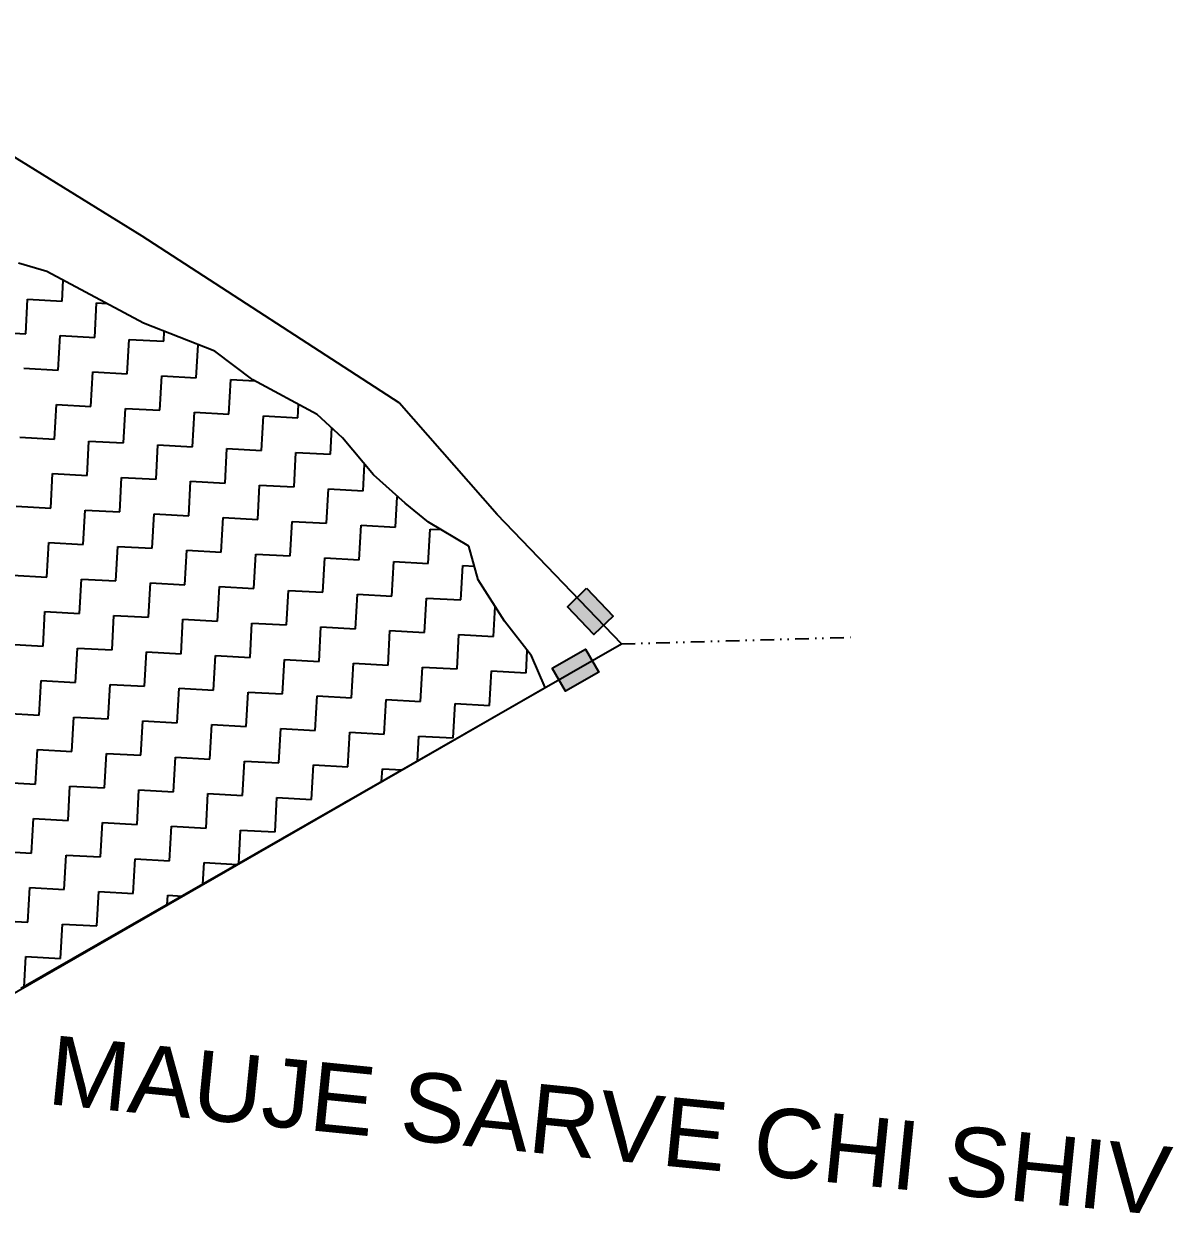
# Model space of a CAD drawing. Header units: metres. Extents: x 277693 to 281059, y 2038920 to 2043234.
# Drawn here: x 280639 to 281058.7, y 2040724.2 to 2041158.4 of the extents above; entities that cross this region are included whole.
import ezdxf

# ---------------------------------------------------------------- set-up
doc = ezdxf.new("R2010")
doc.units = ezdxf.units.M
doc.header["$MEASUREMENT"] = 0
doc.linetypes.add('DIVIDE', pattern=[1.25, 0.5, -0.25, 0, -0.25, 0, -0.25])
for name, color, linetype in [('POLY_HATCH', 12, 'Continuous'), ('TEXT_MAPOUT', 7, 'Continuous'), ('V_BOUND_LINE', 7, 'Continuous'), ('V_DIVIDE_LINE', 7, 'DIVIDE')]:
    doc.layers.add(name, color=color, linetype=linetype)
doc.styles.get("Standard").update_dxf_attribs({"font": 'arial.ttf'})

msp = doc.modelspace()

# ---------------------------------------------------------------- hatches: boundary and pattern name
for points in [[(280837.48, 2040945.61), (280847.2, 2040935.47), (280854.21, 2040942.2), (280844.49, 2040952.34)], [(280836.77, 2040914.75), (280848.95, 2040921.74), (280844.12, 2040930.17), (280831.94, 2040923.18)]]:
    msp.add_hatch(color=256).paths.add_polyline_path(points)

# ---------------------------------------------------------------- linework, layer by layer
for points in [[(280844.49, 2040952.34), (280854.21, 2040942.2), (280847.2, 2040935.47), (280837.48, 2040945.61)], [(280831.94, 2040923.18), (280844.12, 2040930.17), (280848.95, 2040921.74), (280836.77, 2040914.75)]]:
    msp.add_lwpolyline(points, close=True)
at = {"layer": 'POLY_HATCH'}
for p, q in [((280647.46, 2041068.03), (280637.14, 2041071.01)), ((280682.7, 2041049.16), (280647.46, 2041068.03)), ((280708.73, 2041038.86), (280682.7, 2041049.16)), ((280722.67, 2041028.43), (280708.73, 2041038.86)), ((280746.16, 2041015.85), (280722.67, 2041028.43)), ((280755.36, 2041007.29), (280746.16, 2041015.85)), ((280766.71, 2040993.77), (280755.36, 2041007.29)), ((280778.24, 2040983.47), (280766.71, 2040993.77)), ((280786.72, 2040976.55), (280778.24, 2040983.47)), ((280801.55, 2040967.68), (280786.72, 2040976.55)), ((280804.91, 2040955.41), (280801.55, 2040967.68)), ((280814.56, 2040940.37), (280804.91, 2040955.41)), ((280824.34, 2040927.74), (280814.56, 2040940.37)), ((280829.39, 2040916.12), (280824.34, 2040927.74)), ((280521.51, 2040739.1), (280829.39, 2040916.12))]:
    msp.add_line(p, q, dxfattribs=at)
at = {"layer": 'POLY_HATCH', "linetype": 'Continuous'}
for p, q in [((280653, 2041057.2), (280653.43, 2041064.83)), ((280639.71, 2041045.3), (280640.41, 2041057.9)), ((280640.41, 2041057.9), (280653, 2041057.2)), ((280664.9, 2041043.91), (280665.6, 2041056.51)), ((280665.6, 2041056.51), (280669.37, 2041056.3)), ((280627.12, 2041045.99), (280639.71, 2041045.3)), ((280651.61, 2041032.01), (280652.31, 2041044.61)), ((280652.31, 2041044.61), (280664.9, 2041043.91)), ((280676.81, 2041030.62), (280677.5, 2041043.22)), ((280677.5, 2041043.22), (280690.1, 2041042.52)), ((280690.1, 2041042.52), (280690.3, 2041046.16)), ((280702, 2041029.23), (280702.66, 2041041.27)), ((280639.02, 2041032.7), (280651.61, 2041032.01)), ((280663.52, 2041018.72), (280664.21, 2041031.32)), ((280664.21, 2041031.32), (280676.81, 2041030.62)), ((280688.71, 2041017.33), (280689.4, 2041029.93)), ((280689.4, 2041029.93), (280702, 2041029.23)), ((280713.9, 2041015.94), (280714.59, 2041028.54)), ((280714.59, 2041028.54), (280723.37, 2041028.05)), ((280650.23, 2041006.82), (280650.92, 2041019.41)), ((280650.92, 2041019.41), (280663.52, 2041018.72)), ((280675.42, 2041005.43), (280676.11, 2041018.03)), ((280676.11, 2041018.03), (280688.71, 2041017.33)), ((280700.61, 2041004.04), (280701.3, 2041016.64)), ((280701.3, 2041016.64), (280713.9, 2041015.94)), ((280739.09, 2041014.55), (280739.36, 2041019.49)), ((280725.8, 2041002.65), (280726.49, 2041015.25)), ((280726.49, 2041015.25), (280739.09, 2041014.55)), ((280750.99, 2041001.26), (280751.52, 2041010.87)), ((280637.63, 2041007.51), (280650.23, 2041006.82)), ((280662.13, 2040993.53), (280662.82, 2041006.12)), ((280662.82, 2041006.12), (280675.42, 2041005.43)), ((280687.32, 2040992.14), (280688.01, 2041004.74)), ((280688.01, 2041004.74), (280700.61, 2041004.04)), ((280712.51, 2040990.75), (280713.2, 2041003.35)), ((280713.2, 2041003.35), (280725.8, 2041002.65)), ((280737.7, 2040989.36), (280738.39, 2041001.96)), ((280738.39, 2041001.96), (280750.99, 2041001.26)), ((280762.89, 2040987.97), (280763.43, 2040997.69)), ((280648.84, 2040981.63), (280649.53, 2040994.22)), ((280649.53, 2040994.22), (280662.13, 2040993.53)), ((280674.03, 2040980.24), (280674.72, 2040992.83)), ((280674.72, 2040992.83), (280687.32, 2040992.14)), ((280699.22, 2040978.85), (280699.91, 2040991.44)), ((280699.91, 2040991.44), (280712.51, 2040990.75)), ((280724.41, 2040977.46), (280725.1, 2040990.06)), ((280725.1, 2040990.06), (280737.7, 2040989.36)), ((280749.6, 2040976.07), (280750.29, 2040988.67)), ((280750.29, 2040988.67), (280762.89, 2040987.97)), ((280636.24, 2040982.32), (280648.84, 2040981.63)), ((280774.79, 2040974.68), (280775.4, 2040985.77)), ((280660.74, 2040968.34), (280661.43, 2040980.93)), ((280661.43, 2040980.93), (280674.03, 2040980.24)), ((280685.93, 2040966.95), (280686.62, 2040979.54)), ((280686.62, 2040979.54), (280699.22, 2040978.85)), ((280711.12, 2040965.56), (280711.81, 2040978.15)), ((280711.81, 2040978.15), (280724.41, 2040977.46)), ((280736.31, 2040964.17), (280737, 2040976.77)), ((280737, 2040976.77), (280749.6, 2040976.07)), ((280761.5, 2040962.78), (280762.19, 2040975.38)), ((280762.19, 2040975.38), (280774.79, 2040974.68)), ((280786.69, 2040961.39), (280787.39, 2040973.99)), ((280787.39, 2040973.99), (280791.38, 2040973.77)), ((280647.45, 2040956.44), (280648.14, 2040969.03)), ((280648.14, 2040969.03), (280660.74, 2040968.34)), ((280672.64, 2040955.05), (280673.33, 2040967.64)), ((280673.33, 2040967.64), (280685.93, 2040966.95)), ((280697.83, 2040953.66), (280698.52, 2040966.25)), ((280698.52, 2040966.25), (280711.12, 2040965.56)), ((280723.02, 2040952.27), (280723.71, 2040964.86)), ((280723.71, 2040964.86), (280736.31, 2040964.17)), ((280748.21, 2040950.88), (280748.9, 2040963.48)), ((280748.9, 2040963.48), (280761.5, 2040962.78)), ((280773.4, 2040949.49), (280774.1, 2040962.09)), ((280774.1, 2040962.09), (280786.69, 2040961.39)), ((280798.59, 2040948.1), (280799.29, 2040960.7)), ((280799.29, 2040960.7), (280803.52, 2040960.46)), ((280634.85, 2040957.13), (280647.45, 2040956.44)), ((280659.35, 2040943.15), (280660.04, 2040955.74)), ((280660.04, 2040955.74), (280672.64, 2040955.05)), ((280684.54, 2040941.76), (280685.23, 2040954.35)), ((280685.23, 2040954.35), (280697.83, 2040953.66)), ((280709.73, 2040940.37), (280710.42, 2040952.96)), ((280710.42, 2040952.96), (280723.02, 2040952.27)), ((280734.92, 2040938.98), (280735.61, 2040951.57)), ((280735.61, 2040951.57), (280748.21, 2040950.88)), ((280760.11, 2040937.59), (280760.81, 2040950.19)), ((280760.81, 2040950.19), (280773.4, 2040949.49)), ((280785.3, 2040936.2), (280786, 2040948.8)), ((280786, 2040948.8), (280798.59, 2040948.1)), ((280646.06, 2040931.25), (280646.75, 2040943.84)), ((280646.75, 2040943.84), (280659.35, 2040943.15)), ((280810.49, 2040934.81), (280811.1, 2040945.76)), ((280671.25, 2040929.86), (280671.94, 2040942.45)), ((280671.94, 2040942.45), (280684.54, 2040941.76)), ((280696.44, 2040928.47), (280697.13, 2040941.06)), ((280697.13, 2040941.06), (280709.73, 2040940.37)), ((280721.63, 2040927.08), (280722.32, 2040939.67)), ((280722.32, 2040939.67), (280734.92, 2040938.98)), ((280746.82, 2040925.69), (280747.52, 2040938.28)), ((280747.52, 2040938.28), (280760.11, 2040937.59)), ((280772.01, 2040924.3), (280772.71, 2040936.9)), ((280772.71, 2040936.9), (280785.3, 2040936.2)), ((280797.2, 2040922.91), (280797.9, 2040935.51)), ((280797.9, 2040935.51), (280810.49, 2040934.81)), ((280633.46, 2040931.94), (280646.06, 2040931.25)), ((280657.96, 2040917.96), (280658.65, 2040930.55)), ((280658.65, 2040930.55), (280671.25, 2040929.86)), ((280822.39, 2040921.52), (280822.84, 2040929.68)), ((280683.15, 2040916.57), (280683.84, 2040929.16)), ((280683.84, 2040929.16), (280696.44, 2040928.47)), ((280708.34, 2040915.18), (280709.03, 2040927.77)), ((280709.03, 2040927.77), (280721.63, 2040927.08)), ((280733.53, 2040913.79), (280734.23, 2040926.38)), ((280734.23, 2040926.38), (280746.82, 2040925.69)), ((280758.72, 2040912.4), (280759.42, 2040924.99)), ((280759.42, 2040924.99), (280772.01, 2040924.3)), ((280783.91, 2040911.01), (280784.61, 2040923.61)), ((280784.61, 2040923.61), (280797.2, 2040922.91)), ((280809.1, 2040909.62), (280809.8, 2040922.22)), ((280809.8, 2040922.22), (280822.39, 2040921.52)), ((280644.67, 2040906.06), (280645.36, 2040918.65)), ((280645.36, 2040918.65), (280657.96, 2040917.96)), ((280669.86, 2040904.67), (280670.55, 2040917.26)), ((280670.55, 2040917.26), (280683.15, 2040916.57)), ((280695.05, 2040903.28), (280695.74, 2040915.87)), ((280695.74, 2040915.87), (280708.34, 2040915.18)), ((280720.24, 2040901.89), (280720.94, 2040914.48)), ((280720.94, 2040914.48), (280733.53, 2040913.79)), ((280745.43, 2040900.5), (280746.13, 2040913.09)), ((280746.13, 2040913.09), (280758.72, 2040912.4)), ((280770.62, 2040899.11), (280771.32, 2040911.7)), ((280771.32, 2040911.7), (280783.91, 2040911.01)), ((280795.81, 2040897.72), (280796.51, 2040910.32)), ((280796.51, 2040910.32), (280809.1, 2040909.62)), ((280632.07, 2040906.75), (280644.67, 2040906.06)), ((280656.57, 2040892.77), (280657.26, 2040905.36)), ((280657.26, 2040905.36), (280669.86, 2040904.67)), ((280681.76, 2040891.38), (280682.45, 2040903.97)), ((280682.45, 2040903.97), (280695.05, 2040903.28)), ((280706.95, 2040889.99), (280707.65, 2040902.58)), ((280707.65, 2040902.58), (280720.24, 2040901.89)), ((280732.14, 2040888.6), (280732.84, 2040901.19)), ((280732.84, 2040901.19), (280745.43, 2040900.5)), ((280757.33, 2040887.21), (280758.03, 2040899.8)), ((280758.03, 2040899.8), (280770.62, 2040899.11)), ((280782.71, 2040889.28), (280783.22, 2040898.41)), ((280783.22, 2040898.41), (280795.81, 2040897.72)), ((280643.28, 2040880.87), (280643.97, 2040893.46)), ((280643.97, 2040893.46), (280656.57, 2040892.77)), ((280668.47, 2040879.48), (280669.16, 2040892.07)), ((280669.16, 2040892.07), (280681.76, 2040891.38)), ((280693.66, 2040878.09), (280694.35, 2040890.68)), ((280694.35, 2040890.68), (280706.95, 2040889.99)), ((280718.85, 2040876.7), (280719.55, 2040889.29)), ((280719.55, 2040889.29), (280732.14, 2040888.6)), ((280744.04, 2040875.31), (280744.74, 2040887.9)), ((280744.74, 2040887.9), (280757.33, 2040887.21)), ((280769.67, 2040881.78), (280769.93, 2040886.51)), ((280769.93, 2040886.51), (280777.2, 2040886.11)), ((280630.68, 2040881.56), (280643.28, 2040880.87)), ((280655.18, 2040867.58), (280655.87, 2040880.17)), ((280655.87, 2040880.17), (280668.47, 2040879.48)), ((280680.37, 2040866.19), (280681.06, 2040878.78)), ((280681.06, 2040878.78), (280693.66, 2040878.09)), ((280705.56, 2040864.8), (280706.26, 2040877.39)), ((280706.26, 2040877.39), (280718.85, 2040876.7)), ((280730.75, 2040863.41), (280731.45, 2040876)), ((280731.45, 2040876), (280744.04, 2040875.31)), ((280756.62, 2040874.28), (280756.64, 2040874.61)), ((280756.64, 2040874.61), (280757.15, 2040874.58)), ((280641.89, 2040855.67), (280642.58, 2040868.27)), ((280642.58, 2040868.27), (280655.18, 2040867.58)), ((280667.08, 2040854.29), (280667.77, 2040866.88)), ((280667.77, 2040866.88), (280680.37, 2040866.19)), ((280692.27, 2040852.9), (280692.97, 2040865.49)), ((280692.97, 2040865.49), (280705.56, 2040864.8)), ((280717.48, 2040851.77), (280718.16, 2040864.1)), ((280718.16, 2040864.1), (280730.75, 2040863.41)), ((280629.29, 2040856.37), (280641.89, 2040855.67)), ((280653.79, 2040842.38), (280654.48, 2040854.98)), ((280654.48, 2040854.98), (280667.08, 2040854.29)), ((280678.98, 2040840.99), (280679.68, 2040853.59)), ((280679.68, 2040853.59), (280692.27, 2040852.9)), ((280704.43, 2040844.27), (280704.87, 2040852.2)), ((280704.87, 2040852.2), (280717.05, 2040851.53)), ((280640.5, 2040830.48), (280641.19, 2040843.08)), ((280641.19, 2040843.08), (280653.79, 2040842.38)), ((280665.69, 2040829.09), (280666.39, 2040841.69)), ((280666.39, 2040841.69), (280678.98, 2040840.99)), ((280691.38, 2040836.77), (280691.58, 2040840.3)), ((280691.58, 2040840.3), (280697, 2040840)), ((280627.9, 2040831.18), (280640.5, 2040830.48)), ((280652.4, 2040817.19), (280653.1, 2040829.79)), ((280653.1, 2040829.79), (280665.69, 2040829.09)), ((280639.19, 2040806.76), (280639.81, 2040817.89)), ((280639.81, 2040817.89), (280652.4, 2040817.19))]:
    msp.add_line(p, q, dxfattribs=at)
at = {"layer": 'V_BOUND_LINE'}
for p, q in [((280682.27, 2041080.92), (280556.5, 2041158.42)), ((280776.02, 2041020.03), (280682.27, 2041080.92)), ((280811.91, 2040979.29), (280776.02, 2041020.03)), ((280857.2, 2040932.07), (280811.91, 2040979.29)), ((280637.97, 2040806.35), (280857.2, 2040932.07))]:
    msp.add_line(p, q, dxfattribs=at)
at = {"layer": 'V_DIVIDE_LINE', "ltscale": 10}
msp.add_line((280857.2, 2040932.07), (280941.43, 2040934.48), dxfattribs=at)

# ---------------------------------------------------------------- texts
at = {"layer": 'TEXT_MAPOUT'}
msp.add_text('MAUJE SARVE CHI SHIV', height=25.2291, rotation=354.2904, dxfattribs=at).set_placement((280647.14, 2040764.15))

doc.saveas('drawing.dxf')
